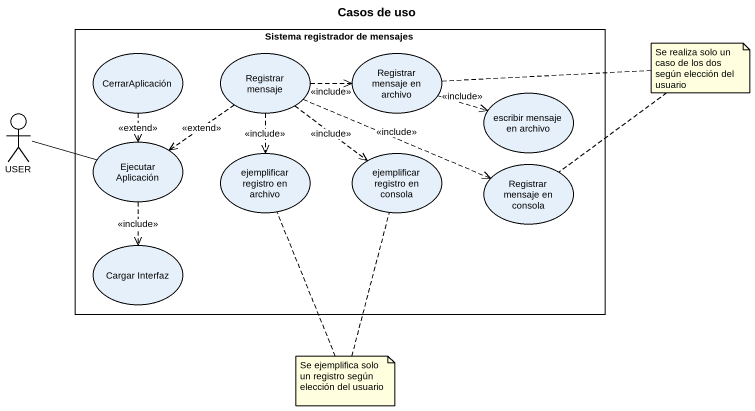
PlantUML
@startuml
title Casos de uso
rectangle "Sistema registrador de mensajes" as Sistema_registrador_de {
  usecase CerrarAplicación
  usecase "Registrar mensaje" as Registrar_mensaje
  usecase "Registrar mensaje en archivo" as Registrar_mensaje_en_archivo
  usecase "escribir mensaje en archivo" as escribir_mensaje_en_archivo
  usecase "Ejecutar Aplicación" as Ejecutar_Aplicación
  usecase "ejemplificar registro en archivo" as ejemplificar_registro_en
  usecase "ejemplificar registro en consola" as ejemplificar_registro_en_2
  usecase "Registrar mensaje en consola" as Registrar_mensaje_en_consola
  usecase "Cargar Interfaz" as Cargar_Interfaz
}
actor USER
CerrarAplicación ..> Ejecutar_Aplicación : <<extend>>
Registrar_mensaje .right.> Registrar_mensaje_en_archivo : <<include>>
Registrar_mensaje ..> Ejecutar_Aplicación : <<extend>>
Registrar_mensaje ..> ejemplificar_registro_en : <<include>>
Registrar_mensaje ..> ejemplificar_registro_en_2 : <<include>>
Registrar_mensaje .right.> Registrar_mensaje_en_consola : <<include>>
Registrar_mensaje_en_archivo .right.> escribir_mensaje_en_archivo : <<include>>
USER -right- Ejecutar_Aplicación
Ejecutar_Aplicación ..> Cargar_Interfaz : <<include>>
note as N1
  Se realiza solo un caso de los dos según elección del usuario
end note
N1 .. Registrar_mensaje_en_archivo
N1 .. Registrar_mensaje_en_consola
note as N2
  Se ejemplifica solo un registro según elección del usuario
end note
N2 .. ejemplificar_registro_en
N2 .. ejemplificar_registro_en_2
@enduml
